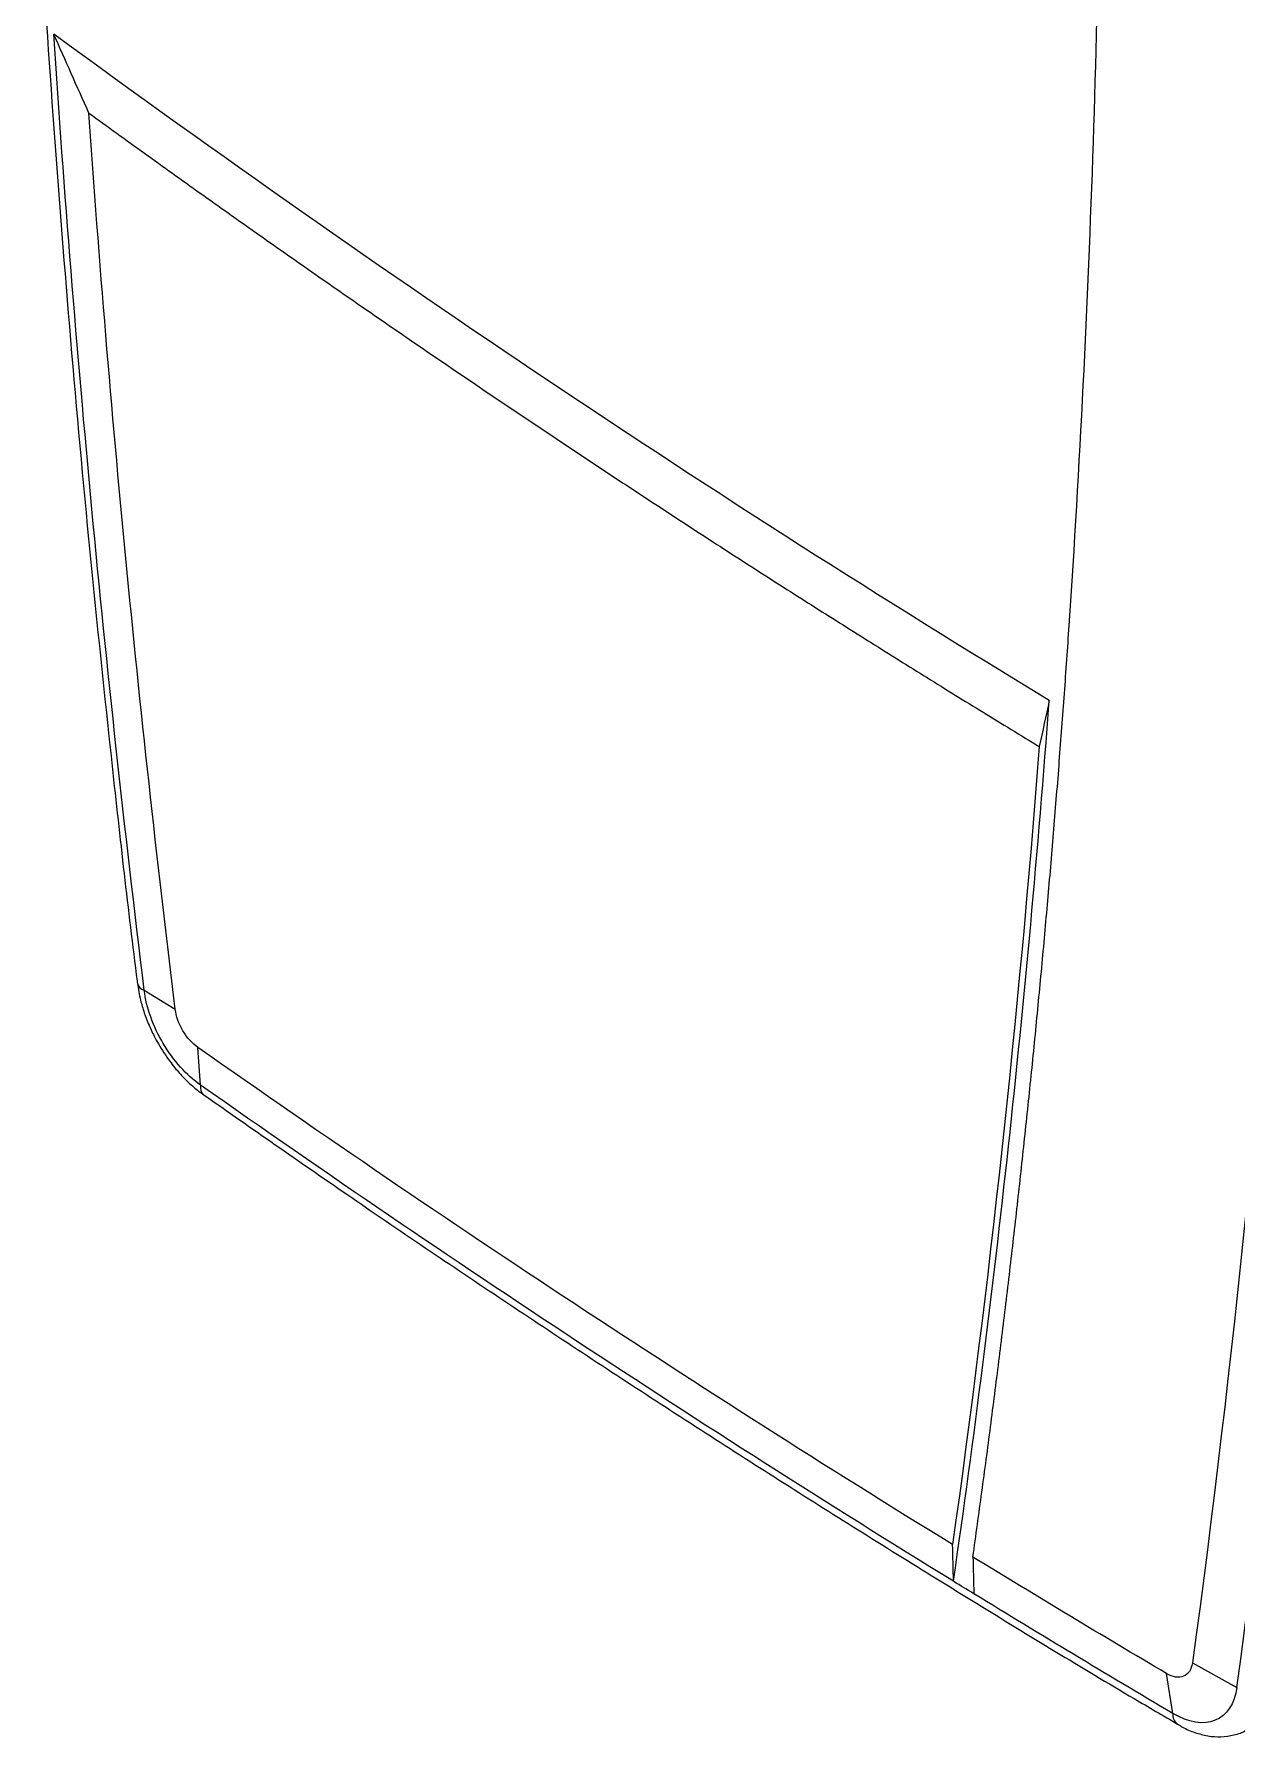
# Model space of a CAD drawing. Header units: millimetres. Extents: x 0 to 432, y 0 to 279.
# Drawn here: x 356.4 to 381.64, y 161.02 to 196.75 of the extents above; entities that cross this region are included whole.
import ezdxf

# ---------------------------------------------------------------- set-up
doc = ezdxf.new("R2010")
doc.units = ezdxf.units.MM

msp = doc.modelspace()

# ---------------------------------------------------------------- linework, layer by layer
for p, q in [((358.71, 176.689), (359.361, 176.289)), ((359.893, 174.697), (359.838, 175.486)), ((380.298, 161.511), (380.166, 162.35)), ((380.708, 162.572), (381.642, 162.061))]:
    msp.add_line(p, q)
for centre, radius, start, end in [((358.758, 176.88), 0.197, 194.0568, 255.7541), ((360.101, 174.65), 0.213, 167.4331, 227.9585), ((380.544, 161.484), 0.248, 173.7257, 233.3239)]:
    msp.add_arc(centre, radius, start, end)
for points, knots in [([(376.101, 164.795), (376.164, 165.249), (376.291, 166.158), (376.472, 167.528), (376.648, 168.902), (376.816, 170.282), (376.977, 171.666), (377.132, 173.054), (377.28, 174.448), (377.421, 175.847), (377.555, 177.25), (377.682, 178.658), (377.802, 180.071), (377.916, 181.489), (378.023, 182.912), (378.323, 187.202), (378.686, 194.448), (378.855, 204.803), (378.686, 215.354), (378.299, 223.529), (377.919, 229.2), (377.685, 232.302), (377.424, 235.415), (377.135, 238.541), (376.819, 241.679), (376.477, 244.828), (376.226, 246.938), (376.101, 247.993)], [0, 0, 0, 0, 0.017839, 0.035675, 0.053508, 0.07134, 0.08917, 0.106999, 0.124827, 0.142656, 0.160485, 0.178316, 0.196147, 0.213981, 0.231818, 0.249658, 0.374826, 0.5, 0.625169, 0.750343, 0.786018, 0.821683, 0.857342, 0.892999, 0.928658, 0.964324, 1, 1, 1, 1]), ([(380.708, 244.897), (382.433, 230.276), (383.3, 216.007), (383.3, 188.468), (382.433, 175.2), (380.708, 162.572)], [0, 0, 0, 0, 0.5, 0.5, 1, 1, 1, 1]), ([(381.642, 162.061), (383.373, 174.731), (384.244, 188.042), (384.244, 215.67), (383.373, 229.986), (381.642, 244.654)], [0, 0, 0, 0, 0.5, 0.5, 1, 1, 1, 1]), ([(356.397, 201.553), (356.438, 200.76), (356.552, 198.511), (356.805, 194.773), (357.152, 190.342), (357.559, 185.882), (358.031, 181.392), (358.369, 178.374), (358.565, 176.847), (358.567, 176.832)], [0, 0, 0, 0, 0.0979814, 0.2778997, 0.4578763, 0.6379148, 0.8180191, 0.9981933, 1, 1, 1, 1]), ([(357.548, 195.095), (357.938, 194.813), (358.717, 194.249), (359.886, 193.413), (361.056, 192.583), (362.227, 191.762), (363.398, 190.949), (364.57, 190.143), (365.742, 189.346), (366.915, 188.556), (368.088, 187.774), (369.262, 187), (370.436, 186.233), (371.611, 185.475), (372.787, 184.724), (373.963, 183.982), (375.139, 183.247), (376.317, 182.519), (377.102, 182.041), (377.494, 181.802)], [0, 0, 0, 0, 0.0588662, 0.1177164, 0.1765528, 0.2353774, 0.2941924, 0.3529999, 0.4118021, 0.470601, 0.529399, 0.5881979, 0.6470001, 0.7058076, 0.7646226, 0.8234472, 0.8822836, 0.9411338, 1, 1, 1, 1]), ([(358.567, 176.832), (358.586, 176.715), (358.618, 176.511), (358.703, 176.228), (358.799, 175.975), (358.9, 175.755), (358.978, 175.615), (359.008, 175.561)], [0, 0, 0, 0, 0.273561, 0.480474, 0.655517, 0.866605, 1, 1, 1, 1]), ([(359.893, 174.697), (359.598, 174.904), (359.323, 175.211), (358.895, 175.932), (358.754, 176.324), (358.71, 176.689)], [0, 0, 0, 0, 0.5, 0.5, 1, 1, 1, 1]), ([(359.838, 175.486), (359.72, 175.568), (359.607, 175.694), (359.436, 175.982), (359.379, 176.143), (359.361, 176.289)], [0, 0, 0, 0, 0.5, 0.5, 1, 1, 1, 1]), ([(359.008, 175.561), (359.084, 175.438), (359.192, 175.265), (359.375, 175.032), (359.54, 174.847), (359.743, 174.653), (359.887, 174.546), (359.959, 174.493)], [0, 0, 0, 0, 0.289741, 0.407961, 0.602577, 0.802236, 1, 1, 1, 1]), ([(359.96, 174.494), (360.96, 173.795), (363.056, 172.33), (366.257, 170.169), (369.558, 167.994), (372.864, 165.876), (376.173, 163.82), (378.685, 162.291), (380.093, 161.468), (380.397, 161.29)], [0, 0, 0, 0, 0.147293, 0.308831, 0.47042, 0.632055, 0.793735, 0.955458, 1, 1, 1, 1]), ([(380.708, 162.572), (380.689, 162.434), (380.622, 162.333), (380.425, 162.253), (380.295, 162.273), (380.166, 162.35)], [0, 0, 0, 0, 0.5, 0.5, 1, 1, 1, 1]), ([(381.642, 162.061), (381.595, 161.717), (381.433, 161.471), (380.939, 161.269), (380.623, 161.319), (380.298, 161.511)], [0, 0, 0, 0, 0.5, 0.5, 1, 1, 1, 1]), ([(380.398, 161.289), (380.431, 161.268), (380.549, 161.194), (380.761, 161.107), (381.031, 161.034), (381.309, 161.013), (381.581, 161.055), (381.774, 161.115), (381.859, 161.177), (381.868, 161.185)], [0, 0, 0, 0, 0.069454, 0.246077, 0.425531, 0.606527, 0.789036, 0.97589, 1, 1, 1, 1])]:
    msp.add_open_spline(points, degree=3, knots=knots)
for points in [[(377.703, 182.769), (370.715, 187.01), (363.737, 191.68), (356.81, 196.753)], [(357.548, 195.095), (357.301, 195.647), (357.055, 196.199), (356.81, 196.753)], [(358.71, 176.689), (357.878, 183.475), (357.246, 190.141), (356.81, 196.753)], [(359.361, 176.289), (358.583, 182.632), (357.979, 188.906), (357.548, 195.095)], [(375.693, 164.287), (376.564, 170.301), (377.234, 176.467), (377.703, 182.769)], [(377.703, 182.769), (377.634, 182.446), (377.564, 182.124), (377.494, 181.802)], [(377.494, 181.802), (377.053, 176.104), (376.445, 170.519), (375.674, 165.057)], [(375.674, 165.057), (370.384, 168.31), (365.1, 171.79), (359.838, 175.486)], [(375.693, 164.287), (370.405, 167.542), (365.154, 171.002), (359.893, 174.697)], [(375.693, 164.287), (375.687, 164.544), (375.68, 164.8), (375.674, 165.057)], [(380.166, 162.35), (378.81, 163.15), (377.455, 163.965), (376.101, 164.795)], [(376.101, 164.795), (376.107, 164.538), (376.114, 164.281), (376.12, 164.025)], [(376.12, 164.025), (375.951, 164.128), (375.862, 164.183), (375.693, 164.287)], [(380.298, 161.511), (378.884, 162.346), (377.534, 163.158), (376.12, 164.025)]]:
    msp.add_open_spline(points, degree=3)

doc.saveas('drawing.dxf')
